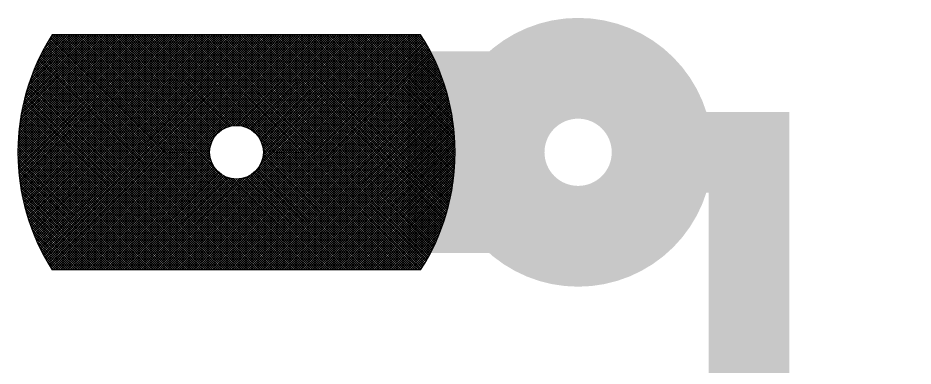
# Model space of a CAD drawing. Extents: x 0 to 395, y 0 to 270.
# Drawn here: x 329.85 to 336.5, y 106.99 to 109.58 of the extents above; entities that cross this region are included whole.
import ezdxf

# ---------------------------------------------------------------- set-up
doc = ezdxf.new("R2010")
doc.units = 0
doc.header["$LTSCALE"] = 0.3
doc.layers.get('0').update_dxf_attribs({"linetype": 'CONTINUOUS'})

# ---------------------------------------------------------------- blocks, each defined once
blk = doc.blocks.new('*X17')
at = {"color": 0}
for p, q in [((62.51, 68.5735), (63.3916, 69.455)), ((62.51, 68.5912), (63.3739, 69.455)), ((62.5102, 68.5559), (63.4092, 69.455)), ((62.5103, 68.6091), (63.3562, 69.455)), ((62.5105, 68.5386), (63.4269, 69.455)), ((62.5107, 68.6272), (63.3385, 69.455)), ((62.5111, 68.5215), (63.4446, 69.455)), ((62.5113, 68.6455), (63.3208, 69.455)), ((62.5118, 68.5045), (63.4623, 69.455)), ((62.5122, 68.664), (63.3032, 69.455)), ((62.5126, 68.4877), (63.4799, 69.455)), ((62.5133, 68.6828), (63.2855, 69.455)), ((62.5137, 68.471), (63.4976, 69.455)), ((62.5146, 68.7018), (63.2678, 69.455)), ((62.5148, 68.4545), (63.5153, 69.455)), ((62.5161, 68.721), (63.2501, 69.455)), ((62.5162, 68.4382), (63.533, 69.455)), ((62.5177, 68.422), (63.5507, 69.455)), ((62.5179, 68.7405), (63.2325, 69.455)), ((62.5193, 68.406), (63.5683, 69.455)), ((62.52, 68.7602), (63.2148, 69.455)), ((62.5211, 68.3901), (63.586, 69.455)), ((62.5224, 68.7803), (63.1971, 69.455)), ((62.5231, 68.3744), (63.6037, 69.455)), ((62.525, 68.8006), (63.1794, 69.455)), ((62.5251, 68.3588), (63.6214, 69.455)), ((62.5273, 68.3433), (63.639, 69.455)), ((62.528, 68.8213), (63.1617, 69.455)), ((62.5297, 68.3279), (63.6567, 69.455)), ((62.5313, 68.8422), (63.1441, 69.455)), ((62.5321, 68.3127), (63.6744, 69.455)), ((62.5347, 68.2976), (63.6921, 69.455)), ((62.5349, 68.8635), (63.1264, 69.455)), ((62.5374, 68.2827), (63.7098, 69.455)), ((62.5389, 68.8852), (63.1087, 69.455)), ((62.5403, 68.2678), (63.7274, 69.455)), ((62.5432, 68.2531), (63.7451, 69.455)), ((62.5433, 68.9073), (63.091, 69.455)), ((62.5463, 68.2385), (63.7628, 69.455)), ((62.5481, 68.9297), (63.0734, 69.455)), ((62.5495, 68.224), (63.7805, 69.455)), ((62.5528, 68.2096), (63.7981, 69.455)), ((62.5533, 68.9526), (63.0557, 69.455)), ((62.5562, 68.1954), (63.8158, 69.455)), ((62.559, 68.976), (63.038, 69.455)), ((62.5597, 68.1812), (63.8335, 69.455)), ((62.5633, 68.1671), (63.8512, 69.455)), ((62.5652, 68.9998), (63.0203, 69.455)), ((62.5671, 68.1532), (63.8689, 69.455)), ((62.5709, 68.1394), (63.8865, 69.455)), ((62.5719, 69.0243), (63.0027, 69.455)), ((62.5748, 68.1256), (63.9042, 69.455)), ((62.5789, 68.112), (63.9219, 69.455)), ((62.5792, 69.0493), (62.985, 69.455)), ((62.583, 68.0984), (63.9396, 69.455)), ((62.5872, 68.085), (63.9572, 69.455)), ((62.5872, 69.0749), (62.9673, 69.455)), ((62.5916, 68.0716), (63.9749, 69.455)), ((62.5959, 69.1013), (62.9496, 69.455)), ((62.596, 68.0584), (63.9926, 69.455)), ((62.6005, 68.0452), (64.0103, 69.455)), ((62.6051, 68.0322), (64.028, 69.455)), ((62.6053, 69.1284), (62.9319, 69.455)), ((62.6098, 68.0192), (64.0456, 69.455)), ((62.6146, 68.0063), (64.0633, 69.455)), ((62.6157, 69.1564), (62.9143, 69.455)), ((62.6195, 67.9935), (64.081, 69.455)), ((62.6245, 67.9808), (64.0987, 69.455)), ((62.627, 69.1854), (62.8966, 69.455)), ((62.6296, 67.9682), (64.1163, 69.455)), ((62.6347, 67.9557), (64.134, 69.455)), ((62.6394, 69.2155), (62.8789, 69.455)), ((62.6399, 67.9433), (64.1517, 69.455)), ((62.6453, 67.9309), (64.1694, 69.455)), ((62.6507, 67.9186), (64.1871, 69.455)), ((62.6532, 69.2469), (62.8612, 69.455)), ((62.6562, 67.9064), (64.2047, 69.455)), ((62.6617, 67.8943), (64.2224, 69.455)), ((62.6674, 67.8823), (64.2401, 69.455)), ((62.6685, 69.2799), (62.8436, 69.455)), ((62.6731, 67.8704), (64.2578, 69.455)), ((62.679, 67.8585), (64.2754, 69.455)), ((62.6848, 67.8467), (64.2931, 69.455)), ((62.6856, 69.3147), (62.8259, 69.455)), ((62.6908, 67.835), (64.3108, 69.455)), ((62.6969, 67.8234), (64.3285, 69.455)), ((62.703, 67.8119), (64.3462, 69.455)), ((62.705, 69.3518), (62.8082, 69.455)), ((62.7092, 67.8004), (64.3638, 69.455)), ((62.7155, 67.789), (64.3815, 69.455)), ((62.7219, 67.7777), (64.3992, 69.455)), ((62.7273, 69.3918), (62.7905, 69.455)), ((62.7283, 67.7665), (64.4169, 69.455)), ((62.7348, 67.7553), (64.4345, 69.455)), ((62.7414, 67.7442), (64.4522, 69.455)), ((62.7481, 67.7332), (64.4699, 69.455)), ((64.4709, 67.705), (62.7485, 69.4275)), ((62.7536, 69.4357), (62.7728, 69.455)), ((62.7548, 67.7222), (64.4876, 69.455)), ((64.4886, 67.705), (62.7552, 69.4384)), ((62.7616, 67.7114), (64.5053, 69.455)), ((64.5063, 67.705), (62.762, 69.4493)), ((62.7729, 67.705), (64.5229, 69.455)), ((64.524, 67.705), (62.774, 69.455)), ((62.7906, 67.705), (64.5406, 69.455)), ((64.5416, 67.705), (62.7916, 69.455)), ((62.8083, 67.705), (64.5583, 69.455)), ((64.5593, 67.705), (62.8093, 69.455)), ((62.826, 67.705), (64.576, 69.455)), ((64.577, 67.705), (62.827, 69.455)), ((62.8436, 67.705), (64.5936, 69.455)), ((64.5947, 67.705), (62.8447, 69.455)), ((62.8613, 67.705), (64.6113, 69.455)), ((64.6124, 67.705), (62.8624, 69.455)), ((62.879, 67.705), (64.629, 69.455)), ((64.63, 67.705), (62.88, 69.455)), ((62.8967, 67.705), (64.6467, 69.455)), ((64.6477, 67.705), (62.8977, 69.455)), ((62.9144, 67.705), (64.6644, 69.455)), ((64.6654, 67.705), (62.9154, 69.455)), ((62.932, 67.705), (64.682, 69.455)), ((64.6831, 67.705), (62.9331, 69.455)), ((62.9497, 67.705), (64.6997, 69.455)), ((64.7007, 67.705), (62.9507, 69.455)), ((62.9674, 67.705), (64.7174, 69.455)), ((64.7184, 67.705), (62.9684, 69.455)), ((63.9628, 68.4783), (62.9861, 69.455)), ((63.947, 68.5118), (63.0038, 69.455)), ((63.9397, 68.5367), (63.0215, 69.455)), ((63.9362, 68.5579), (63.0391, 69.455)), ((63.935, 68.5768), (63.0568, 69.455)), ((63.9355, 68.594), (63.0745, 69.455)), ((63.9373, 68.6099), (63.0922, 69.455)), ((63.9401, 68.6248), (63.1098, 69.455)), ((63.9438, 68.6387), (63.1275, 69.455)), ((63.9484, 68.6518), (63.1452, 69.455)), ((63.9536, 68.6643), (63.1629, 69.455)), ((63.9595, 68.676), (63.1806, 69.455)), ((63.9661, 68.6871), (63.1982, 69.455)), ((63.9733, 68.6976), (63.2159, 69.455)), ((63.981, 68.7076), (63.2336, 69.455)), ((63.9893, 68.717), (63.2513, 69.455)), ((63.9981, 68.7258), (63.2689, 69.455)), ((64.0075, 68.7341), (63.2866, 69.455)), ((64.0175, 68.7418), (63.3043, 69.455)), ((64.028, 68.749), (63.322, 69.455)), ((64.0391, 68.7555), (63.3397, 69.455)), ((64.0509, 68.7614), (63.3573, 69.455)), ((64.0633, 68.7667), (63.375, 69.455)), ((64.0764, 68.7712), (63.3927, 69.455)), ((64.0904, 68.775), (63.4104, 69.455)), ((64.1053, 68.7778), (63.428, 69.455)), ((64.1212, 68.7795), (63.4457, 69.455)), ((64.1384, 68.78), (63.4634, 69.455)), ((64.1573, 68.7788), (63.4811, 69.455)), ((64.1786, 68.7752), (63.4988, 69.455)), ((64.2035, 68.7679), (63.5164, 69.455)), ((64.2372, 68.7519), (63.5341, 69.455)), ((63.5507, 67.705), (65.3007, 69.455)), ((65.3018, 67.705), (63.5518, 69.455)), ((63.5684, 67.705), (65.3184, 69.455)), ((65.3195, 67.705), (63.5695, 69.455)), ((63.5861, 67.705), (65.3361, 69.455)), ((65.3371, 67.705), (63.5871, 69.455)), ((63.6038, 67.705), (65.3538, 69.455)), ((65.3548, 67.705), (63.6048, 69.455)), ((63.6215, 67.705), (65.3715, 69.455)), ((65.3725, 67.705), (63.6225, 69.455)), ((63.6391, 67.705), (65.3891, 69.455)), ((65.3902, 67.705), (63.6402, 69.455)), ((63.6568, 67.705), (65.4068, 69.455)), ((65.4079, 67.705), (63.6579, 69.455)), ((63.6745, 67.705), (65.4245, 69.455)), ((65.4255, 67.705), (63.6755, 69.455)), ((63.6922, 67.705), (65.4422, 69.455)), ((65.4432, 67.705), (63.6932, 69.455)), ((63.7098, 67.705), (65.4598, 69.455)), ((65.4609, 67.705), (63.7109, 69.455)), ((63.7275, 67.705), (65.4775, 69.455)), ((65.4786, 67.705), (63.7286, 69.455)), ((63.7452, 67.705), (65.4952, 69.455)), ((65.4962, 67.705), (63.7462, 69.455)), ((63.7629, 67.705), (65.5076, 69.4498)), ((65.508, 67.7109), (63.7639, 69.455)), ((63.7806, 67.705), (65.5145, 69.4389)), ((65.5149, 67.7217), (63.7816, 69.455)), ((63.7982, 67.705), (65.5212, 69.428)), ((65.5216, 67.7327), (63.7993, 69.455)), ((63.8159, 67.705), (65.5279, 69.417)), ((65.5283, 67.7437), (63.817, 69.455)), ((65.5349, 67.7548), (63.8346, 69.455)), ((65.5414, 67.7659), (63.8523, 69.455)), ((65.5478, 67.7772), (63.87, 69.455)), ((65.5542, 67.7885), (63.8877, 69.455)), ((65.5605, 67.7999), (63.9053, 69.455)), ((65.5667, 67.8113), (63.923, 69.455)), ((65.5728, 67.8229), (63.9407, 69.455)), ((65.5789, 67.8345), (63.9584, 69.455)), ((65.5849, 67.8462), (63.976, 69.455)), ((65.5908, 67.858), (63.9937, 69.455)), ((65.5966, 67.8698), (64.0114, 69.455)), ((65.6023, 67.8817), (64.0291, 69.455)), ((64.0307, 68.7507), (64.7351, 69.455)), ((65.608, 67.8938), (64.0468, 69.455)), ((65.6136, 67.9059), (64.0644, 69.455)), ((64.0651, 68.7674), (64.7527, 69.455)), ((65.6191, 67.9181), (64.0821, 69.455)), ((64.0904, 68.775), (64.7704, 69.455)), ((65.6245, 67.9303), (64.0998, 69.455)), ((64.1117, 68.7786), (64.7881, 69.455)), ((65.6298, 67.9427), (64.1175, 69.455)), ((64.1307, 68.78), (64.8058, 69.455)), ((65.635, 67.9551), (64.1351, 69.455)), ((64.148, 68.7796), (64.8235, 69.455)), ((65.6402, 67.9676), (64.1528, 69.455)), ((64.164, 68.7779), (64.8411, 69.455)), ((65.6453, 67.9802), (64.1705, 69.455)), ((64.1789, 68.7751), (64.8588, 69.455)), ((65.6502, 67.9929), (64.1882, 69.455)), ((64.1929, 68.7714), (64.8765, 69.455)), ((65.6551, 68.0057), (64.2059, 69.455)), ((64.2061, 68.7669), (64.8942, 69.455)), ((64.2186, 68.7617), (64.9118, 69.455)), ((65.6599, 68.0186), (64.2235, 69.455)), ((64.2303, 68.7558), (64.9295, 69.455)), ((65.6647, 68.0316), (64.2412, 69.455)), ((64.2415, 68.7493), (64.9472, 69.455)), ((64.252, 68.7422), (64.9649, 69.455)), ((65.6693, 68.0446), (64.2589, 69.455)), ((64.262, 68.7345), (64.9825, 69.455)), ((64.2715, 68.7262), (65.0002, 69.455)), ((65.6738, 68.0578), (64.2766, 69.455)), ((64.2803, 68.7174), (65.0179, 69.455)), ((64.2886, 68.7081), (65.0356, 69.455)), ((65.6782, 68.071), (64.2942, 69.455)), ((64.2964, 68.6981), (65.0533, 69.455)), ((64.3036, 68.6876), (65.0709, 69.455)), ((64.3084, 68.4803), (65.2831, 69.455)), ((64.3102, 68.6765), (65.0886, 69.455)), ((65.6826, 68.0844), (64.3119, 69.455)), ((64.3161, 68.6648), (65.1063, 69.455)), ((64.3214, 68.6524), (65.124, 69.455)), ((64.3235, 68.5131), (65.2654, 69.455)), ((64.326, 68.6393), (65.1416, 69.455)), ((65.6868, 68.0978), (64.3296, 69.455)), ((64.3298, 68.6254), (65.1593, 69.455)), ((64.3305, 68.5378), (65.2477, 69.455)), ((64.3326, 68.6106), (65.177, 69.455)), ((64.3339, 68.5588), (65.23, 69.455)), ((64.3345, 68.5948), (65.1947, 69.455)), ((64.335, 68.5776), (65.2124, 69.455)), ((65.6909, 68.1113), (64.3473, 69.455)), ((65.695, 68.125), (64.365, 69.455)), ((65.6989, 68.1387), (64.3826, 69.455)), ((65.7028, 68.1525), (64.4003, 69.455)), ((65.7065, 68.1665), (64.418, 69.455)), ((65.7101, 68.1805), (64.4357, 69.455)), ((65.7137, 68.1947), (64.4533, 69.455)), ((65.7171, 68.209), (64.471, 69.455)), ((65.7204, 68.2233), (64.4887, 69.455)), ((65.7236, 68.2378), (64.5064, 69.455)), ((65.7266, 68.2524), (64.5241, 69.455)), ((65.7296, 68.2671), (64.5417, 69.455)), ((65.7324, 68.282), (64.5594, 69.455)), ((65.7352, 68.2969), (64.5771, 69.455)), ((65.7378, 68.312), (64.5948, 69.455)), ((65.7402, 68.3272), (64.6124, 69.455)), ((65.7426, 68.3426), (64.6301, 69.455)), ((65.7448, 68.358), (64.6478, 69.455)), ((65.7468, 68.3736), (64.6655, 69.455)), ((65.7488, 68.3894), (64.6832, 69.455)), ((65.7506, 68.4053), (64.7008, 69.455)), ((65.7522, 68.4213), (64.7185, 69.455)), ((65.7537, 68.4375), (64.7362, 69.455)), ((65.7551, 68.4538), (64.7539, 69.455)), ((65.7563, 68.4703), (64.7715, 69.455)), ((65.7573, 68.4869), (64.7892, 69.455)), ((65.7582, 68.5037), (64.8069, 69.455)), ((65.7589, 68.5207), (64.8246, 69.455)), ((65.7595, 68.5378), (64.8423, 69.455)), ((65.7598, 68.5551), (64.8599, 69.455)), ((65.76, 68.5726), (64.8776, 69.455)), ((65.76, 68.5903), (64.8953, 69.455)), ((65.7598, 68.6082), (64.913, 69.455)), ((65.7593, 68.6263), (64.9306, 69.455)), ((65.7587, 68.6446), (64.9483, 69.455)), ((65.7579, 68.6631), (64.966, 69.455)), ((65.7568, 68.6819), (64.9837, 69.455)), ((65.7555, 68.7009), (65.0014, 69.455)), ((65.754, 68.7201), (65.019, 69.455)), ((65.7521, 68.7396), (65.0367, 69.455)), ((65.7501, 68.7593), (65.0544, 69.455)), ((65.7477, 68.7793), (65.0721, 69.455)), ((65.7451, 68.7997), (65.0897, 69.455)), ((65.7421, 68.8203), (65.1074, 69.455)), ((65.7389, 68.8412), (65.1251, 69.455)), ((65.7353, 68.8625), (65.1428, 69.455)), ((65.7313, 68.8842), (65.1605, 69.455)), ((65.7269, 68.9062), (65.1781, 69.455)), ((65.7222, 68.9287), (65.1958, 69.455)), ((65.717, 68.9515), (65.2135, 69.455)), ((65.7113, 68.9749), (65.2312, 69.455)), ((65.7051, 68.9987), (65.2488, 69.455)), ((65.6984, 69.0231), (65.2665, 69.455)), ((65.6911, 69.0481), (65.2842, 69.455)), ((65.6832, 69.0737), (65.3019, 69.455)), ((65.6746, 69.1), (65.3196, 69.455)), ((65.6651, 69.1271), (65.3372, 69.455)), ((65.6548, 69.1551), (65.3549, 69.455)), ((65.6436, 69.184), (65.3726, 69.455)), ((65.6312, 69.2141), (65.3903, 69.455)), ((65.6175, 69.2454), (65.4079, 69.455)), ((65.6023, 69.2783), (65.4256, 69.455)), ((65.5853, 69.313), (65.4433, 69.455)), ((65.566, 69.35), (65.461, 69.455)), ((65.5438, 69.3898), (65.4787, 69.455)), ((65.5178, 69.4336), (65.4963, 69.455)), ((64.3649, 67.705), (62.7096, 69.3603)), ((64.3825, 67.705), (62.7159, 69.3717)), ((64.4002, 67.705), (62.7223, 69.383)), ((64.4179, 67.705), (62.7287, 69.3942)), ((64.4356, 67.705), (62.7352, 69.4054)), ((64.4533, 67.705), (62.7418, 69.4164)), ((63.8336, 67.705), (65.5345, 69.4059)), ((63.8513, 67.705), (65.541, 69.3947)), ((63.8689, 67.705), (65.5474, 69.3835)), ((63.8866, 67.705), (65.5538, 69.3722)), ((63.9043, 67.705), (65.5601, 69.3608)), ((64.2588, 67.705), (62.6735, 69.2903)), ((64.2765, 67.705), (62.6793, 69.3022)), ((64.2942, 67.705), (62.6852, 69.314)), ((64.3118, 67.705), (62.6912, 69.3257)), ((64.3295, 67.705), (62.6972, 69.3373)), ((64.3472, 67.705), (62.7034, 69.3488)), ((63.922, 67.705), (65.5663, 69.3494)), ((63.9397, 67.705), (65.5725, 69.3378)), ((63.9573, 67.705), (65.5785, 69.3262)), ((63.975, 67.705), (65.5845, 69.3145)), ((63.9927, 67.705), (65.5904, 69.3027)), ((64.0104, 67.705), (65.5963, 69.2909)), ((64.1527, 67.705), (62.6403, 69.2175)), ((64.1704, 67.705), (62.6456, 69.2298)), ((64.1881, 67.705), (62.651, 69.2421)), ((64.2058, 67.705), (62.6565, 69.2543)), ((64.2234, 67.705), (62.6621, 69.2664)), ((64.2411, 67.705), (62.6677, 69.2784)), ((64.028, 67.705), (65.602, 69.279)), ((64.0457, 67.705), (65.6077, 69.2669)), ((64.0634, 67.705), (65.6132, 69.2548)), ((64.0811, 67.705), (65.6187, 69.2427)), ((64.0988, 67.705), (65.6242, 69.2304)), ((64.1164, 67.705), (65.6295, 69.2181)), ((64.0643, 67.705), (62.6149, 69.1544)), ((64.082, 67.705), (62.6198, 69.1672)), ((64.0997, 67.705), (62.6248, 69.1799)), ((64.1174, 67.705), (62.6299, 69.1925)), ((64.1351, 67.705), (62.635, 69.205)), ((64.1341, 67.705), (65.6347, 69.2056)), ((64.1518, 67.705), (65.6399, 69.1931)), ((64.1695, 67.705), (65.645, 69.1805)), ((64.1871, 67.705), (65.65, 69.1678)), ((64.2048, 67.705), (65.6549, 69.155)), ((63.976, 67.705), (62.5918, 69.0891)), ((63.9936, 67.705), (62.5963, 69.1024)), ((64.0113, 67.705), (62.6008, 69.1155)), ((64.029, 67.705), (62.6054, 69.1286)), ((64.0467, 67.705), (62.6101, 69.1416)), ((64.2225, 67.705), (65.6597, 69.1422)), ((64.2402, 67.705), (65.6644, 69.1292)), ((64.2579, 67.705), (65.669, 69.1161)), ((64.2755, 67.705), (65.6735, 69.103)), ((64.2932, 67.705), (65.678, 69.0898)), ((63.8876, 67.705), (62.5711, 69.0215)), ((63.9052, 67.705), (62.5751, 69.0352)), ((63.9229, 67.705), (62.5791, 69.0488)), ((63.9406, 67.705), (62.5832, 69.0624)), ((63.9583, 67.705), (62.5875, 69.0758)), ((64.3109, 67.705), (65.6823, 69.0764)), ((64.3286, 67.705), (65.6866, 69.063)), ((64.3462, 67.705), (65.6907, 69.0495)), ((64.3639, 67.705), (65.6948, 69.0358)), ((64.3816, 67.705), (65.6987, 69.0221)), ((63.7992, 67.705), (62.553, 68.9512)), ((63.8169, 67.705), (62.5564, 68.9655)), ((63.8345, 67.705), (62.5599, 68.9796)), ((63.8522, 67.705), (62.5635, 68.9937)), ((63.8699, 67.705), (62.5673, 69.0076)), ((64.3993, 67.705), (65.7025, 69.0083)), ((64.417, 67.705), (65.7063, 68.9943)), ((64.4346, 67.705), (65.7099, 68.9803)), ((64.4523, 67.705), (65.7135, 68.9661)), ((64.47, 67.705), (65.7169, 68.9519)), ((63.7285, 67.705), (62.5404, 68.893)), ((63.7462, 67.705), (62.5434, 68.9078)), ((63.7638, 67.705), (62.5465, 68.9224)), ((63.7815, 67.705), (62.5497, 68.9368)), ((64.4877, 67.705), (65.7202, 68.9375)), ((64.5053, 67.705), (65.7234, 68.923)), ((64.523, 67.705), (65.7265, 68.9084)), ((64.5407, 67.705), (65.7294, 68.8937)), ((63.6578, 67.705), (62.5298, 68.833)), ((63.6754, 67.705), (62.5323, 68.8482)), ((63.6931, 67.705), (62.5349, 68.8632)), ((63.7108, 67.705), (62.5376, 68.8782)), ((64.5584, 67.705), (65.7323, 68.8789)), ((64.5761, 67.705), (65.735, 68.8639)), ((64.5937, 67.705), (65.7376, 68.8489)), ((64.6114, 67.705), (65.7401, 68.8337)), ((64.6291, 67.705), (65.7424, 68.8183)), ((63.5694, 67.705), (62.5194, 68.7549)), ((63.5871, 67.705), (62.5212, 68.7708)), ((63.6047, 67.705), (62.5232, 68.7865)), ((63.6224, 67.705), (62.5253, 68.8022)), ((63.6401, 67.705), (62.5275, 68.8176)), ((64.6468, 67.705), (65.7446, 68.8029)), ((64.6644, 67.705), (65.7467, 68.7873)), ((64.6821, 67.705), (65.7487, 68.7716)), ((64.6998, 67.705), (65.7505, 68.7557)), ((63.4987, 67.705), (62.5137, 68.6899)), ((63.5163, 67.705), (62.5149, 68.7064)), ((63.534, 67.705), (62.5163, 68.7227)), ((63.5517, 67.705), (62.5178, 68.7389)), ((64.7175, 67.705), (65.7521, 68.7397)), ((64.7352, 67.705), (65.7537, 68.7235)), ((64.7528, 67.705), (65.755, 68.7072)), ((64.7705, 67.705), (65.7562, 68.6907)), ((63.428, 67.705), (62.5106, 68.6224)), ((63.4456, 67.705), (62.5111, 68.6395)), ((63.4633, 67.705), (62.5118, 68.6565)), ((63.481, 67.705), (62.5127, 68.6733)), ((62.9851, 67.705), (63.9643, 68.6843)), ((63.0027, 67.705), (63.9476, 68.6499)), ((63.0204, 67.705), (63.94, 68.6246)), ((65.2841, 67.705), (64.3069, 68.6822)), ((65.2664, 67.705), (64.3229, 68.6485)), ((65.2488, 67.705), (64.3302, 68.6236)), ((64.7882, 67.705), (65.7573, 68.6741)), ((64.8059, 67.705), (65.7582, 68.6573)), ((64.8235, 67.705), (65.7589, 68.6403)), ((64.8412, 67.705), (65.7594, 68.6232)), ((63.3926, 67.705), (62.51, 68.5876)), ((63.3749, 67.705), (62.51, 68.5699)), ((63.4103, 67.705), (62.5102, 68.6051)), ((63.3572, 67.705), (62.5102, 68.552)), ((63.0381, 67.705), (63.9364, 68.6033)), ((63.0558, 67.705), (63.935, 68.5843)), ((63.0735, 67.705), (63.9354, 68.567)), ((65.2311, 67.705), (64.3338, 68.6023)), ((65.1957, 67.705), (64.3345, 68.5662)), ((65.2134, 67.705), (64.335, 68.5834)), ((64.8589, 67.705), (65.7598, 68.6059)), ((64.8766, 67.705), (65.76, 68.5884)), ((64.8943, 67.705), (65.76, 68.5707)), ((64.9119, 67.705), (65.7598, 68.5528)), ((63.3396, 67.705), (62.5107, 68.5339)), ((63.3219, 67.705), (62.5113, 68.5156)), ((63.3042, 67.705), (62.5121, 68.4971)), ((63.0911, 67.705), (63.9371, 68.551)), ((63.1088, 67.705), (63.9399, 68.5361)), ((63.1265, 67.705), (63.9436, 68.5221)), ((63.1442, 67.705), (63.9481, 68.5089)), ((63.1618, 67.705), (63.9533, 68.4964)), ((65.1073, 67.705), (64.3164, 68.4959)), ((65.125, 67.705), (64.3217, 68.5083)), ((65.1427, 67.705), (64.3262, 68.5214)), ((65.1604, 67.705), (64.33, 68.5354)), ((65.178, 67.705), (64.3328, 68.5503)), ((64.9296, 67.705), (65.7594, 68.5348)), ((64.9473, 67.705), (65.7588, 68.5165)), ((64.965, 67.705), (65.7579, 68.498)), ((63.2865, 67.705), (62.5132, 68.4783)), ((63.2689, 67.705), (62.5145, 68.4594)), ((63.2512, 67.705), (62.516, 68.4401)), ((63.2335, 67.705), (62.5178, 68.4207)), ((63.1795, 67.705), (63.9592, 68.4847)), ((63.1972, 67.705), (63.9657, 68.4735)), ((63.2149, 67.705), (63.9728, 68.463)), ((63.2325, 67.705), (63.9805, 68.453)), ((63.2502, 67.705), (63.9888, 68.4435)), ((63.2679, 67.705), (63.9976, 68.4347)), ((63.2856, 67.705), (64.0069, 68.4264)), ((64.9836, 67.705), (64.2626, 68.426)), ((65.0013, 67.705), (64.272, 68.4343)), ((65.0189, 67.705), (64.2808, 68.4431)), ((65.0366, 67.705), (64.2891, 68.4525)), ((65.0543, 67.705), (64.2968, 68.4625)), ((65.072, 67.705), (64.304, 68.473)), ((65.0897, 67.705), (64.3105, 68.4841)), ((64.9826, 67.705), (65.7569, 68.4792)), ((65.0003, 67.705), (65.7556, 68.4603)), ((65.018, 67.705), (65.754, 68.4411)), ((65.0357, 67.705), (65.7523, 68.4216)), ((63.2158, 67.705), (62.5199, 68.4009)), ((63.1981, 67.705), (62.5222, 68.3809)), ((63.1805, 67.705), (62.5249, 68.3606)), ((63.3033, 67.705), (64.0169, 68.4186)), ((63.3209, 67.705), (64.0274, 68.4114)), ((63.3386, 67.705), (64.0385, 68.4048)), ((63.3563, 67.705), (64.0502, 68.3989)), ((63.374, 67.705), (64.0626, 68.3936)), ((63.3916, 67.705), (64.0757, 68.389)), ((63.4093, 67.705), (64.0896, 68.3852)), ((63.427, 67.705), (64.1044, 68.3824)), ((63.4447, 67.705), (64.1202, 68.3805)), ((63.4624, 67.705), (64.1374, 68.38)), ((63.48, 67.705), (64.1562, 68.3811)), ((63.4977, 67.705), (64.1772, 68.3845)), ((63.5154, 67.705), (64.2019, 68.3915)), ((63.5331, 67.705), (64.2347, 68.4066)), ((64.7361, 67.705), (64.0333, 68.4078)), ((64.7538, 67.705), (64.0668, 68.392)), ((64.7715, 67.705), (64.0917, 68.3847)), ((64.7891, 67.705), (64.1129, 68.3812)), ((64.8068, 67.705), (64.1318, 68.38)), ((64.8245, 67.705), (64.149, 68.3805)), ((64.8422, 67.705), (64.1649, 68.3823)), ((64.8598, 67.705), (64.1798, 68.3851)), ((64.8775, 67.705), (64.1937, 68.3888)), ((64.8952, 67.705), (64.2068, 68.3934)), ((64.9129, 67.705), (64.2193, 68.3986)), ((64.9306, 67.705), (64.231, 68.4045)), ((64.9482, 67.705), (64.2421, 68.4111)), ((64.9659, 67.705), (64.2526, 68.4183)), ((65.0533, 67.705), (65.7502, 68.4019)), ((65.071, 67.705), (65.7479, 68.3818)), ((65.0887, 67.705), (65.7452, 68.3615)), ((63.1628, 67.705), (62.5278, 68.34)), ((63.1451, 67.705), (62.5311, 68.319)), ((63.1274, 67.705), (62.5347, 68.2977)), ((65.1064, 67.705), (65.7423, 68.3409)), ((65.1241, 67.705), (65.7391, 68.32)), ((65.1417, 67.705), (65.7355, 68.2987)), ((63.1098, 67.705), (62.5387, 68.2761)), ((63.0921, 67.705), (62.543, 68.2541)), ((63.0744, 67.705), (62.5478, 68.2316)), ((65.1594, 67.705), (65.7315, 68.2771)), ((65.1771, 67.705), (65.7272, 68.2551)), ((65.1948, 67.705), (65.7224, 68.2327)), ((63.0567, 67.705), (62.553, 68.2087)), ((63.039, 67.705), (62.5586, 68.1854)), ((63.0214, 67.705), (62.5648, 68.1616)), ((65.2124, 67.705), (65.7173, 68.2098)), ((65.2301, 67.705), (65.7116, 68.1865)), ((65.2478, 67.705), (65.7055, 68.1627)), ((63.0037, 67.705), (62.5715, 68.1372)), ((62.986, 67.705), (62.5788, 68.1122)), ((62.9683, 67.705), (62.5867, 68.0866)), ((65.2655, 67.705), (65.6988, 68.1384)), ((65.2832, 67.705), (65.6916, 68.1134)), ((65.3008, 67.705), (65.6837, 68.0878)), ((62.9507, 67.705), (62.5953, 68.0603)), ((62.933, 67.705), (62.6047, 68.0332)), ((65.3185, 67.705), (65.6751, 68.0616)), ((65.3362, 67.705), (65.6657, 68.0345)), ((62.9153, 67.705), (62.615, 68.0053)), ((62.8976, 67.705), (62.6263, 67.9763)), ((65.3539, 67.705), (65.6555, 68.0066)), ((65.3715, 67.705), (65.6443, 67.9777)), ((62.8799, 67.705), (62.6387, 67.9463)), ((62.8623, 67.705), (62.6523, 67.9149)), ((65.3892, 67.705), (65.6319, 67.9477)), ((65.4069, 67.705), (65.6183, 67.9164)), ((62.8446, 67.705), (62.6675, 67.8821)), ((62.8269, 67.705), (62.6845, 67.8474)), ((65.4246, 67.705), (65.6032, 67.8837)), ((65.4423, 67.705), (65.5863, 67.8491)), ((62.8092, 67.705), (62.7038, 67.8105)), ((62.7916, 67.705), (62.7259, 67.7707)), ((65.4599, 67.705), (65.5672, 67.8123)), ((65.4776, 67.705), (65.5452, 67.7726)), ((62.7739, 67.705), (62.7519, 67.727)), ((65.4953, 67.705), (65.5194, 67.7292))]:
    blk.add_line(p, q, dxfattribs=at)

msp = doc.modelspace()

# ---------------------------------------------------------------- linework, layer by layer
for p, q in [((332.8393, 109.46), (330.1007, 109.46)), ((332.8393, 107.71), (330.1007, 107.71))]:
    msp.add_line(p, q)
at = {"const_width": 0.75}
msp.add_lwpolyline([(333.385, 108.585, 1), (334.635, 108.585, 1)], format="xyb", close=True, dxfattribs=at)
for points, const_width in [([(332.74, 108.585), (333.375, 108.585)], 1.5), ([(340.995, 104.14), (335.28, 104.14), (335.28, 108.585), (334.645, 108.585)], 0.6)]:
    msp.add_lwpolyline(points, dxfattribs=dict(const_width=const_width))
msp.add_circle((331.47, 108.585), 0.2)
for start, end in [(147.42103, 212.57897), (327.42103, 32.57897)]:
    msp.add_arc((331.47, 108.585), 1.625, start, end)

# ---------------------------------------------------------------- block references
at = {"xscale": -1}
msp.add_blockref('*X17', (395.605, 40.005), dxfattribs=at)

doc.saveas('drawing.dxf')
